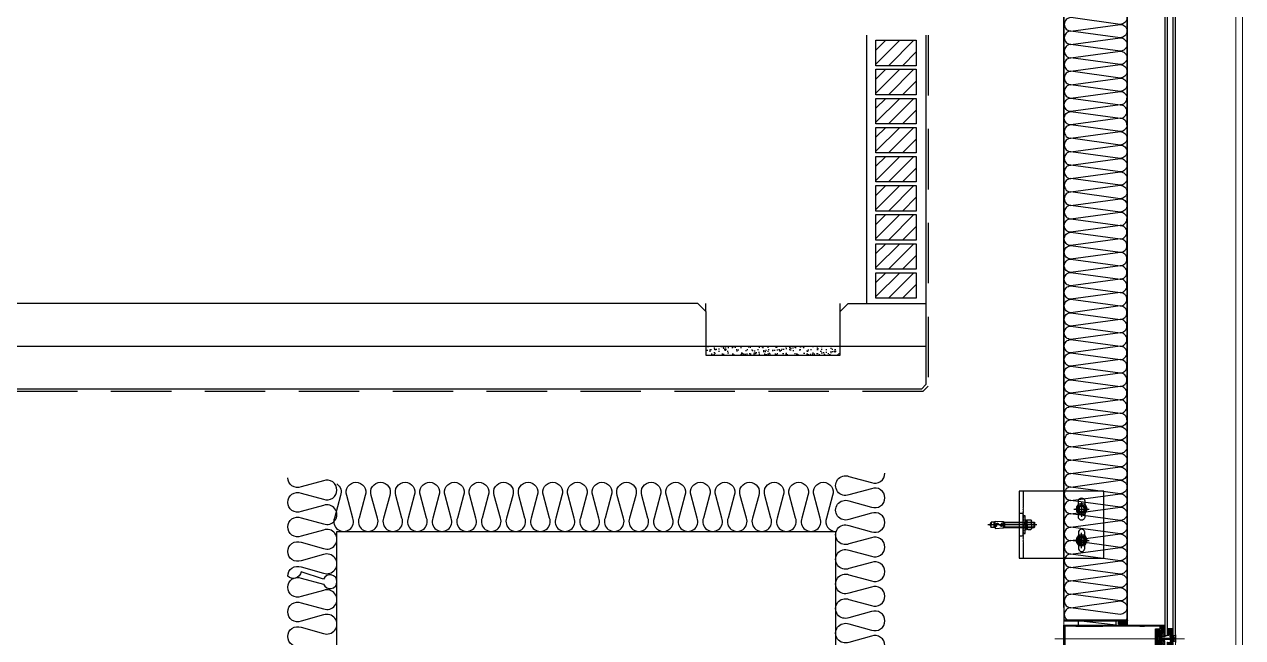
# Model space of a CAD drawing. Header units: millimetres. Extents: x 17311 to 801382, y -242618 to -104888.
# Drawn here: x 574322 to 577046, y -188777 to -187406 of the extents above; entities that cross this region are included whole.
import ezdxf

# ---------------------------------------------------------------- set-up
doc = ezdxf.new("R2010")
doc.units = ezdxf.units.MM
doc.header["$LTSCALE"] = 250
for name, pattern in [('CENTER2', [28.575, 19.05, -3.175, 3.175, -3.175]), ('HID', [2.8, 1.8, -1]), ('HIDDEN', [9.525, 6.35, -3.175])]:
    doc.linetypes.add(name, pattern=pattern)
for name, color, linetype in [('A-ETC-8', 8, 'Continuous'), ('A-FIN', 6, 'Continuous'), ('A-FIN-8', 8, 'Continuous'), ('A-HAT', 252, 'Continuous'), ('A-HAT-9', 9, 'Continuous'), ('A-HAT-WIREMESH', 9, 'g_mesh'), ('A-WALL', 3, 'Continuous'), ('A-WIN', 4, 'Continuous'), ('A-WP', 1, 'HID'), ('B-AR', 7, 'Continuous'), ('EGI', 6, 'Continuous'), ('fastener', 1, 'Continuous'), ('GLASS', 7, 'Continuous'), ('ISL', 251, 'Continuous'), ('polyamide', 6, 'Continuous'), ('S-TEEL', 4, 'Continuous'), ('SEALANT', 252, 'Continuous'), ('W250', 7, 'Continuous')]:
    doc.layers.add(name, color=color, linetype=linetype)
doc.layers.add('A-WIN-ELE', color=8, linetype='Continuous', lineweight=9)
doc.layers.add('CEN', color=1, linetype='Continuous', lineweight=9)
doc.layers.add('NOPLOT', color=191, linetype='Continuous', plot=False)
doc.styles.add('Gdim', font='')
doc.styles.get('Gdim').set_extended_font_data('Dotum')
doc.linetypes.add('g_mesh', pattern='A,10,-0.8,["X",Gdim,S=0.6,R=0,X=-0.15,Y=-0.3],-0.8', length=11.6)
pattern_1 = [(90, (81579.6663, 89232.96467), (-0.15875, 0.079375), [0, -0.15875])]
pattern_2 = [(225, (58237.0189, -22344.7967), (1.122532015, -1.122532015), []), (315, (58237.0189, -22344.7967), (1.122532015, 1.122532015), [])]
pattern_3 = [(270, (-24016.0779, 66483.7451), (1.5875, -1.5875), [1.5875, -1.5875])]
pattern_4 = [(315, (-462.3626, 2021.3178), (0.8838835, 0.8838835), []), (45, (-462.3626, 2021.3178), (-0.8838835, 0.8838835), [])]
pattern_5 = [(248.1986, (-173432.0886, -82748.5761), (0.464238432, -0.5222680618), [0, -0.625])]

# ---------------------------------------------------------------- blocks, each defined once
blk = doc.blocks.new('커튼월 히든바')
at = {"layer": 'GLASS', "transparency": 33554687}
h = blk.add_hatch(dxfattribs=at)
h.set_pattern_fill('ANSI37', color=253, scale=10, angle=90, style=0)
h.set_pattern_definition(pattern_4)
h.paths.add_polyline_path([(-182, 8.5, 0.198912), (-181.7, 7.8, 0.112366), (-194.3, 7.8, 0.198912), (-194, 8.5), (-194, 15.5), (-193, 15.5), (-193, 16.2, 0.414214), (-192.3, 15.5), (-183.8, 15.5, 0.414035), (-183.1, 16.2), (-183.1, 15.5), (-182, 15.5)])
h = blk.add_hatch(dxfattribs=at)
h.set_pattern_fill('ANSI37', color=253, scale=10, angle=270, style=0)
h.set_pattern_definition(pattern_4)
h.paths.add_polyline_path([(-182, -8.5, -0.198912), (-181.7, -7.8, -0.112366), (-194.3, -7.8, -0.198912), (-194, -8.5), (-194, -15.5), (-193, -15.5), (-193, -16.2, -0.414214), (-192.3, -15.5), (-183.8, -15.5, -0.414035), (-183.1, -16.2), (-183.1, -15.5), (-182, -15.5)])
at = {"layer": 'SEALANT', "transparency": 33554687}
h = blk.add_hatch(dxfattribs=at)
h.set_pattern_fill('ANSI37', color=253, scale=0.5)
h.set_pattern_definition(pattern_2)
h.paths.add_polyline_path([(-168, 14.5), (-176, 14.5), (-176, 31, 0.032752), (-168, 30)])
h = blk.add_hatch(dxfattribs=at)
h.set_pattern_fill('DOTS', color=253, scale=0.5)
h.set_pattern_definition([(360, (-73304.1348, 247739.18495), (0.396875, 0.79375), [0, -0.79375])])
edge = h.paths.add_edge_path()
edge.add_line((-190.8, -8.2), (-191.2, -8.2))
edge.add_arc((-186, 40.5), 49, 263.9321, 271.3061)
edge.add_line((-184.9, -8.5), (-185.3, -8.5))
edge.add_line((-185.3, -8.5), (-185.8, -8.4))
edge.add_line((-185.8, -8.4), (-186.2, -8.3))
edge.add_line((-186.2, -8.3), (-186.7, -8.2))
edge.add_line((-186.7, -8.2), (-187.1, -8.1))
edge.add_line((-187.1, -8.1), (-187.6, -8))
edge.add_line((-187.6, -8), (-188, -7.9))
edge.add_line((-188, -7.9), (-188.4, -7.7))
edge.add_line((-188.4, -7.7), (-188.8, -7.5))
edge.add_line((-188.8, -7.5), (-189.1, -7.4))
edge.add_line((-189.1, -7.4), (-189.6, -7.7))
edge.add_line((-189.6, -7.7), (-190.2, -8))
edge.add_line((-190.2, -8), (-190.8, -8.2))
edge = h.paths.add_edge_path()
edge.add_line((-191.2, 8.2), (-190.8, 8.2))
edge.add_line((-190.8, 8.2), (-190.2, 8))
edge.add_line((-190.2, 8), (-189.6, 7.7))
edge.add_line((-189.6, 7.7), (-189.1, 7.4))
edge.add_line((-189.1, 7.4), (-188.8, 7.5))
edge.add_line((-188.8, 7.5), (-188.4, 7.7))
edge.add_line((-188.4, 7.7), (-188, 7.9))
edge.add_line((-188, 7.9), (-187.6, 8))
edge.add_line((-187.6, 8), (-187.1, 8.1))
edge.add_line((-187.1, 8.1), (-186.7, 8.2))
edge.add_line((-186.7, 8.2), (-186.2, 8.3))
edge.add_line((-186.2, 8.3), (-185.8, 8.4))
edge.add_line((-185.8, 8.4), (-185.3, 8.5))
edge.add_line((-185.3, 8.5), (-184.9, 8.5))
edge.add_arc((-186, -40.5), 49, 88.6939, 96.0686)
edge = h.paths.add_edge_path()
edge.add_line((-192.6, 8), (-192.4, 8.1))
edge.add_arc((-186, -40.5), 49, 97.4949, 99.7473)
edge.add_line((-194.3, 7.8), (-195, 7.5))
edge.add_line((-195, 7.5), (-199, 7.5))
edge.add_arc((-199, 8.5), 1, 190.5973, 270, ccw=False)
edge.add_arc((-290.7, 0), 91, -5.2405, 5.2405, ccw=False)
edge.add_arc((-199, -8.5), 1, 90, 169.4027, ccw=False)
edge.add_line((-199, -7.5), (-195, -7.5))
edge.add_line((-195, -7.5), (-194.3, -7.8))
edge.add_arc((-186, 40.5), 49, 260.2527, 262.5043)
edge.add_line((-192.4, -8.1), (-192.6, -8))
edge.add_line((-192.6, -8), (-193.2, -7.7))
edge.add_line((-193.2, -7.7), (-193.7, -7.4))
edge.add_line((-193.7, -7.4), (-194.1, -6.9))
edge.add_line((-194.1, -6.9), (-194.4, -6.4))
edge.add_line((-194.4, -6.4), (-194.6, -5.8))
edge.add_line((-194.6, -5.8), (-194.8, -5.2))
edge.add_line((-194.8, -5.2), (-194.8, -4.6))
edge.add_line((-194.8, -4.6), (-194.6, -3.9))
edge.add_line((-194.6, -3.9), (-194.4, -3.4))
edge.add_line((-194.4, -3.4), (-194.1, -2.8))
edge.add_line((-194.1, -2.8), (-193.7, -2.4))
edge.add_line((-193.7, -2.4), (-193.6, -2.3))
edge.add_line((-193.6, -2.3), (-193.7, -2))
edge.add_line((-193.7, -2), (-193.8, -1.6))
edge.add_line((-193.8, -1.6), (-193.9, -1.2))
edge.add_line((-193.9, -1.2), (-193.9, -0.8))
edge.add_line((-193.9, -0.8), (-194, -0.4))
edge.add_line((-194, -0.4), (-194, 0))
edge.add_line((-194, 0), (-194, 0.4))
edge.add_line((-194, 0.4), (-193.9, 0.8))
edge.add_line((-193.9, 0.8), (-193.9, 1.2))
edge.add_line((-193.9, 1.2), (-193.8, 1.6))
edge.add_line((-193.8, 1.6), (-193.7, 2))
edge.add_line((-193.7, 2), (-193.6, 2.3))
edge.add_line((-193.6, 2.3), (-193.7, 2.4))
edge.add_line((-193.7, 2.4), (-194.1, 2.8))
edge.add_line((-194.1, 2.8), (-194.4, 3.4))
edge.add_line((-194.4, 3.4), (-194.6, 3.9))
edge.add_line((-194.6, 3.9), (-194.8, 4.6))
edge.add_line((-194.8, 4.6), (-194.8, 5.2))
edge.add_line((-194.8, 5.2), (-194.6, 5.8))
edge.add_line((-194.6, 5.8), (-194.4, 6.4))
edge.add_line((-194.4, 6.4), (-194.1, 6.9))
edge.add_line((-194.1, 6.9), (-193.7, 7.4))
edge.add_line((-193.7, 7.4), (-193.2, 7.7))
edge.add_line((-193.2, 7.7), (-192.6, 8))
at = {"layer": 'SEALANT'}
h = blk.add_hatch(dxfattribs=at)
h.set_pattern_fill('DOTS', color=8, scale=10, angle=248.1986)
h.set_pattern_definition(pattern_5)
edge = h.paths.add_edge_path()
edge.add_ellipse((-191.4, 4.9), major_axis=(0, 3.37), ratio=1, start_angle=0, end_angle=360, ccw=False)
h = blk.add_hatch(dxfattribs=at)
h.set_pattern_fill('DASH', color=253, scale=0.5, angle=90, style=0)
h.set_pattern_definition(pattern_3)
h.paths.add_polyline_path([(-168, 14.5), (-176, 14.5), (-176, 4.5), (-168, 4.5)])
at = {"layer": 'SEALANT', "transparency": 33554687}
h = blk.add_hatch(dxfattribs=at)
h.set_pattern_fill('DOTS', color=253, scale=0.1, angle=90)
h.set_pattern_definition(pattern_1)
h.paths.add_polyline_path([(-167.9, 2.7), (-166.1, 2.7), (-166.1, 2.9), (-166.1, 3.8), (-166.1, 4.5), (-167.5, 4.5, -0.362029), (-168, 4.9, -0.057613), (-168.3, 2.5), (-168.1, 2.7, -0.198912)])
at = {"layer": 'SEALANT'}
h = blk.add_hatch(dxfattribs=at)
h.set_pattern_fill('DOTS', color=8, scale=10, angle=248.1986)
h.set_pattern_definition(pattern_5)
edge = h.paths.add_edge_path()
edge.add_ellipse((-191.4, -4.9), major_axis=(0, -3.37), ratio=1, start_angle=0, end_angle=360)
h = blk.add_hatch(dxfattribs=at)
h.set_pattern_fill('DASH', color=253, scale=0.5, angle=270, style=0)
h.set_pattern_definition(pattern_3)
h.paths.add_polyline_path([(-168, -14.5), (-176, -14.5), (-176, -4.5), (-168, -4.5)])
at = {"layer": 'SEALANT', "transparency": 33554687}
h = blk.add_hatch(dxfattribs=at)
h.set_pattern_fill('ANSI37', color=253, scale=0.5)
h.set_pattern_definition(pattern_2)
h.paths.add_polyline_path([(-168, -14.5), (-176, -14.5), (-176, -31, -0.032752), (-168, -30)])
h = blk.add_hatch(dxfattribs=at)
h.set_pattern_fill('DOTS', color=253, scale=0.1, angle=270)
h.set_pattern_definition(pattern_1)
h.paths.add_polyline_path([(-167.9, -2.7), (-166.1, -2.7), (-166.1, -3), (-166.1, -3.8), (-166.1, -4.5), (-167.5, -4.5, 0.362029), (-168, -4.9, 0.057613), (-168.3, -2.5), (-168.1, -2.7, 0.198912)])
at = {"layer": 'B-AR'}
for points in [[(-165.3, 19, -0.414214), (-164.3, 20), (-158, 20, -0.414214), (-157.5, 19.5), (-157.5, -19.5, -0.414214), (-158, -20), (-164.3, -20, -0.414214), (-165.3, -19), (-165.3, -4.7, 0.414214), (-165.5, -4.5), (-167.5, -4.5, 0.414214), (-168, -5), (-168, -30), (50, -30), (50, 30), (-168, 30), (-168, 5, 0.414214), (-167.5, 4.5), (-165.5, 4.5, 0.414214), (-165.3, 4.7)], [(-130.6, -28), (-165.2, -28, -0.414214), (-165.7, -27.5), (-165.7, -22.7, -0.414214), (-165.2, -22.2), (-155.8, -22.2, 0.414214), (-155.3, -21.7), (-155.3, 21.7, 0.414214), (-155.8, 22.2), (-165.2, 22.2, -0.414214), (-165.7, 22.7), (-165.7, 27.5, -0.414214), (-165.2, 28), (-130.6, 28), (-130.1, 27.5), (-120.9, 27.5), (-120.4, 28), (-37.6, 28), (-37.1, 27.5), (22.1, 27.5), (22.6, 28), (47, 28, -0.414214), (47.5, 27.5), (47.5, -27.5, -0.414214), (47, -28), (22.6, -28), (22.1, -27.5), (-37.1, -27.5), (-37.6, -28), (-120.4, -28), (-120.9, -27.5), (-130.1, -27.5)], [(-163.6, -2.7, -0.414214), (-162.6, -3.7), (-162.6, -4.6, 0.298217), (-162.9, -5.1, 0.298217), (-162.6, -5.5), (-162.6, -16.3, 0.298217), (-162.9, -16.8, 0.414214), (-162.4, -17.3), (-160.4, -17.3, 0.414214), (-159.9, -16.8, 0.236068), (-160.1, -16.4), (-160.1, -0.4, 0.236068), (-159.9, 0, 0.236068), (-160.1, 0.4), (-160.1, 16.4, 0.236068), (-159.9, 16.8, 0.414214), (-160.4, 17.3), (-162.4, 17.3, 0.414214), (-162.9, 16.8, 0.298217), (-162.6, 16.3), (-162.6, 5.5, 0.298217), (-162.9, 5.1, 0.298217), (-162.6, 4.6), (-162.6, 3.7, -0.414214), (-163.6, 2.7), (-167.9, 2.7, 0.198912), (-168.1, 2.7), (-169, 1.8, -0.198911), (-169.7, 1.5), (-195.8, 1.5, 0.414214), (-197.3, 0, 0.414214), (-195.8, -1.5), (-169.7, -1.5, -0.198912), (-169, -1.8), (-168.3, -2.5, 0.198912), (-167.6, -2.7)]]:
    blk.add_lwpolyline(points, format="xyb", close=True, dxfattribs=at)
at = {"layer": 'CEN', "ltscale": 0.005}
blk.add_line((70, 0, 0), (-220, 0), dxfattribs=at)
at = {"layer": 'GLASS', "color": 1, "linetype": 'Continuous'}
for p, q in [((-193.3, 15.5, 0), (-193.3, 22.5, 0)), ((-182.8, 15.5, 0), (-182.8, 22.5, 0)), ((-193.3, -15.5, 0), (-193.3, -22.5, 0)), ((-182.8, -15.5, 0), (-182.8, -22.5, 0))]:
    blk.add_line(p, q, dxfattribs=at)
at = {"layer": 'GLASS', "color": 1, "linetype": 'Continuous', "elevation": 0}
for points in [[(-182, 8.5, 0.198912), (-181.7, 7.8, 0.112366), (-194.3, 7.8, 0.198912), (-194, 8.5), (-194, 15.5), (-193, 15.5), (-193, 16.2, 0.414214), (-192.3, 15.5), (-183.8, 15.5, 0.414035), (-183.1, 16.2), (-183.1, 15.5), (-182, 15.5)], [(-182, -8.5, -0.198912), (-181.7, -7.8, -0.112366), (-194.3, -7.8, -0.198912), (-194, -8.5), (-194, -15.5), (-193, -15.5), (-193, -16.2, -0.414214), (-192.3, -15.5), (-183.8, -15.5, -0.414035), (-183.1, -16.2), (-183.1, -15.5), (-182, -15.5)]]:
    blk.add_lwpolyline(points, format="xyb", close=True, dxfattribs=at)
for points in [[(-193, 15.5), (-193, 22.5), (-194, 22.5), (-194, 15.5)], [(-183.1, 15.5), (-183.1, 22.5), (-182, 22.5), (-182, 15.5)], [(-193, -15.5), (-193, -22.5), (-194, -22.5), (-194, -15.5)], [(-183.1, -15.5), (-183.1, -22.5), (-182, -22.5), (-182, -15.5)]]:
    blk.add_lwpolyline(points, close=True, dxfattribs=at)
for points in [[(-183.1, 16.2, -0.414214), (-183.8, 15.5), (-192.3, 15.5, -0.414214), (-193, 16.2), (-193, 22, -0.414214), (-192.5, 22.5), (-188.5, 22.5), (-188, 22), (-187.5, 22.5), (-183.6, 22.5, -0.414214), (-183.1, 22), (-183.1, 16.2)], [(-183.6, 16.2), (-183.6, 21.8, 0.414214), (-183.8, 22), (-192.3, 22, 0.414214), (-192.5, 21.8), (-192.5, 16.2, 0.414214), (-192.3, 16), (-183.8, 16, 0.414214), (-183.6, 16.2)], [(-183.1, -16.2, 0.414214), (-183.8, -15.5), (-192.3, -15.5, 0.414214), (-193, -16.2), (-193, -22, 0.414214), (-192.5, -22.5), (-188.5, -22.5), (-188, -22), (-187.5, -22.5), (-183.6, -22.5, 0.414214), (-183.1, -22), (-183.1, -16.2)], [(-183.6, -16.2), (-183.6, -21.8, -0.414214), (-183.8, -22), (-192.3, -22, -0.414214), (-192.5, -21.8), (-192.5, -16.2, -0.414214), (-192.3, -16), (-183.8, -16, -0.414214), (-183.6, -16.2)]]:
    blk.add_lwpolyline(points, format="xyb", dxfattribs=at)
at = {"layer": 'GLASS', "color": 8, "linetype": 'Continuous'}
for centre in [(-191.6, 21.2, 0), (-191.6, 19.7, 0), (-191.6, 18.2, 0), (-191.6, 16.7, 0), (-190.3, 21.2, 0), (-190.3, 19.7, 0), (-190.3, 18.2, 0), (-190.3, 16.7, 0), (-188.8, 21.2, 0), (-188.8, 19.7, 0), (-188.8, 18.2, 0), (-188.8, 16.7, 0), (-187.3, 21.2, 0), (-187.3, 19.7, 0), (-187.3, 18.2, 0), (-187.3, 16.7, 0), (-185.8, 21.2, 0), (-185.8, 19.7, 0), (-185.8, 18.2, 0), (-185.8, 16.7, 0), (-184.3, 21.2, 0), (-184.3, 19.7, 0), (-184.3, 18.2, 0), (-184.3, 16.7, 0)]:
    blk.add_circle(centre, 0.65, dxfattribs=at)
at = {"layer": 'polyamide', "color": 5}
blk.add_lwpolyline([(-159.7, -17.9), (-159.7, 0), (-159.7, -17.9), (-163.1, -17.9), (-163.1, -3.5), (-163.6, -3), (-166.1, -3), (-166.1, -3.8), (-165.6, -4.3), (-165.1, -4.3), (-165.1, -6.4), (-164.8, -6.7), (-164.8, -17), (-165.1, -17), (-165.1, -19), (-164.6, -19.5), (-158.2, -19.5), (-157.7, -19), (-157.7, -17), (-158, -17), (-158, -6.5), (-157.7, -6.5), (-157.7, -2), (-158, -2), (-158, 2), (-157.7, 2), (-157.7, 6.5), (-158, 6.5), (-158, 17), (-157.7, 17), (-157.7, 19), (-158.2, 19.5), (-164.6, 19.5), (-165.1, 19), (-165.1, 17), (-164.8, 17), (-164.8, 6.7), (-165.1, 6.4), (-165.1, 4.3), (-165.6, 4.3), (-166.1, 3.8), (-166.1, 2.9), (-163.6, 2.9), (-163.1, 3.4), (-163.1, 17.8), (-159.7, 17.8), (-159.7, 0)], dxfattribs=at)
at = {"layer": 'SEALANT', "color": 4}
for points in [[(-168, 30, -0.032752), (-176, 31)], [(-168, -30, 0.032752), (-176, -31)]]:
    blk.add_lwpolyline(points, format="xyb", dxfattribs=at)
at = {"layer": 'SEALANT', "color": 4, "elevation": 0}
blk.add_lwpolyline([(-200, 8.5, -0.046781), (-200, -8.5)], format="xyb", dxfattribs=at)
at = {"layer": 'SEALANT', "color": 4}
for points in [[(-168, 14.5), (-176, 14.5), (-176, 4.5), (-168, 4.5)], [(-168, -14.5), (-176, -14.5), (-176, -4.5), (-168, -4.5)]]:
    blk.add_lwpolyline(points, close=True, dxfattribs=at)
at = {"layer": 'SEALANT', "color": 8}
for centre, start, end in [((-179.4, 5.1), 346.7784, 359.2245), ((-179.4, -5.1), 0.7755, 13.2216)]:
    blk.add_arc(centre, 11.4, start, end, dxfattribs=at)
at = {"layer": 'SEALANT', "color": 4, "extrusion": (0, 0, -1)}
blk.add_ellipse((-191.4, 4.9, 0), major_axis=(0, 3.37), ratio=1, dxfattribs=at)
at = {"layer": 'SEALANT', "color": 4}
blk.add_ellipse((-191.4, -4.9, 0), major_axis=(0, -3.37), ratio=1, dxfattribs=at)
blk = doc.blocks.new('A$C17189e19')
at = {"layer": 'A-HAT-9'}
h = blk.add_hatch(dxfattribs=at)
h.set_pattern_fill('AR-SAND', color=256, scale=0.3)
h.set_pattern_definition([(37.5, (-113396.389, 321843.363), (-0.4800094, 14.6823971), [0, -11.5824, 0, -12.954, 0, -12.3825]), (7.5, (-113396.389, 321843.363), (13.4856985, 21.504753), [0, -6.2484, 0, -10.4394, 0, -4.0005]), (327.5, (-113405.761, 321843.363), (23.7297711, 0.04311554), [0, -3.81, 0, -13.716, 0, -17.907]), (317.5, (-113405.761, 321843.363), (22.9066936, 6.6878797), [0, -1.905, 0, -8.9916, 0, -10.287])])
h.paths.add_polyline_path([(0, -96), (300, -96), (300, -116), (0, -116)])
at = {"layer": 'A-FIN'}
for points in [[(-18, 0), (0, -18), (0, -116), (300, -116), (300, -18), (318, 0)], [(0, -96), (300, -96)]]:
    blk.add_lwpolyline(points, dxfattribs=at)
at = {"layer": 'NOPLOT'}
for p, q in [((0, -18), (0, 0)), ((300, -18), (300, 0))]:
    blk.add_line(p, q, dxfattribs=at)
blk = doc.blocks.new('m12 set anchor')
at = {"layer": 'A-ETC-8'}
for p, q in [((-11, 5.5), (-11, 12.5)), ((-10.8, 3), (-0.5, 4)), ((-10.8, 0), (-10.8, 3)), ((-10.8, 0), (-0.5, 1)), ((-10.8, 0), (0.5, 0)), ((0, 14), (-9.5, 14)), ((0, 4), (-9.5, 4)), ((-4.8, 21), (-6, 19.8)), ((-6, 19.8), (6, 19.8)), ((-6, -49), (-6, 19.8)), ((-5.5, 5.5), (-5.5, 12.5)), ((-4.8, 21), (4.8, 21)), ((-4.8, -49), (-4.8, 21)), ((-0.5, 1), (-0.5, 4)), ((10.7, 3), (-0.5, 3)), ((0, 26), (0, -84)), ((0, 14), (9.5, 14)), ((0, 4), (9.5, 4)), ((0.5, 2), (10.7, 3)), ((0.5, -1), (0.5, 2)), ((0.5, -1), (10.7, 0)), ((6, 19.8), (4.8, 21)), ((4.8, -49), (4.8, 21)), ((5.5, 5.5), (5.5, 12.5)), ((6, -49), (6, 19.8)), ((10.7, 0), (10.7, 3)), ((11, 5.5), (11, 12.5)), ((-8.2, -67), (-7, -49)), ((-7, -49), (0, -49)), ((6, -46.6), (-6, -46.6)), ((2.9, -60.5), (-3.2, -54.4)), ((0, -49), (3.9, -49)), ((7, -49), (4.4, -49)), ((8.2, -67), (7, -49)), ((-3.6, -67), (-8.2, -67)), ((-6, -67), (-6, -76.6)), ((6, -69.4), (-6, -69.4)), ((6, -70.6), (-6, -70.6)), ((0, -79), (-6, -76.6)), ((-6, -76.6), (0, -76.6)), ((2.6, -60.8), (-3.6, -54.7)), ((-2.4, -64.1), (1.2, -64.1)), ((-2.4, -64.6), (1.2, -64.6)), ((-2.4, -67), (0, -67)), ((0, -67), (8.2, -67)), ((6, -76.6), (0, -76.6)), ((0, -79), (6, -76.6)), ((6, -67), (6, -76.6))]:
    blk.add_line(p, q, dxfattribs=at)
for centre, radius, start, end in [((-9.5, 12.5), 1.47, 90, 180), ((-9.5, 5.5), 1.47, 180, 270), ((-7, 12.5), 1.47, 0, 90), ((-7, 5.5), 1.47, 270, 0), ((-4, 12.5), 1.47, 90, 180), ((-4, 5.5), 1.47, 180, 270), ((4, 12.5), 1.47, 0, 90), ((4, 5.5), 1.47, 270, 0), ((7, 12.5), 1.47, 90, 180), ((7, 5.5), 1.47, 180, 270), ((9.5, 12.5), 1.47, 0, 90), ((9.5, 5.5), 1.47, 270, 0), ((-2.4, -53.5), 1.68, 45, 225), ((-2.4, -53.5), 1.2, 45, 225), ((1, -50.1), 3.6, 225, 18.0378), ((1, -50.1), 3.12, 225, 20.9333), ((-2.4, -65.8), 1.68, 90, 225.5847), ((-2.4, -65.8), 1.2, 90, 270), ((1.2, -62.2), 2.4, 270, 45), ((1.2, -62.2), 1.92, 270, 45)]:
    blk.add_arc(centre, radius, start, end, dxfattribs=at)
blk = doc.blocks.new('A$C34c8856c')
at = {"layer": 'fastener', "linetype": 'CENTER2'}
for p, q in [((-122.8, 35, 0), (-157.2, 35, 0)), ((-140, 52.2, 0), (-140, 17.8, 0)), ((-140, -52.2, 0), (-140, -17.8, 0)), ((-122.8, -35, 0), (-157.2, -35, 0))]:
    blk.add_line(p, q, dxfattribs=at)
at = {"layer": 'fastener'}
for points in [[(-140, 45.4), (-149, 40.2), (-149, 29.8), (-140, 24.6), (-131, 29.8), (-131, 40.2)], [(-140, -45.4), (-149, -40.2), (-149, -29.8), (-140, -24.6), (-131, -29.8), (-131, -40.2)]]:
    blk.add_lwpolyline(points, close=True, dxfattribs=at)
for centre, radius in [((-140, 35, 0), 12.2), ((-140, 35, 0), 9), ((-140, -35, 0), 12.2), ((-140, -35, 0), 9)]:
    blk.add_circle(centre, radius, dxfattribs=at)
at = {"layer": 'fastener', "linetype": 'HIDDEN'}
for centre in [(-140, 35, 0), (-140, -35, 0)]:
    blk.add_circle(centre, 6, dxfattribs=at)
at = {"layer": 'S-TEEL'}
for points in [[(-190, 75), (0, 75), (0, -75), (-190, -75)], [(-14, -20), (-14, 20), (-10, 20), (-9, 19), (-10, 18), (-9, 17), (-10, 16), (-9, 15), (-10, 14), (-9, 13), (-10, 12), (-9, 11), (-10, 10), (-9, 9), (-10, 8), (-9, 7), (-10, 6), (-9, 5), (-10, 4), (-9, 3), (-10, 2), (-9, 1), (-10, 0), (-9, -1), (-10, -2), (-9, -3), (-10, -4), (-9, -5), (-10, -6), (-9, -7), (-10, -8), (-9, -9), (-10, -10), (-9, -11), (-10, -12), (-9, -13), (-10, -14), (-9, -15), (-10, -16), (-9, -17), (-10, -18), (-9, -19), (-10, -20)]]:
    blk.add_lwpolyline(points, close=True, dxfattribs=at)
for points in [[(-146.7, 15, 0.745357), (-133.3, 15, 0.072565), (-133, 17), (-133, 53, 0.072565), (-133.3, 55, 0.745355), (-146.7, 55, 0.072565), (-147, 53), (-147, 17, 0.072565)], [(-146.7, -15, -0.745357), (-133.3, -15, -0.072565), (-133, -17), (-133, -53, -0.072565), (-133.3, -55, -0.745355), (-146.7, -55, -0.072565), (-147, -53), (-147, -17, -0.072565)]]:
    blk.add_lwpolyline(points, format="xyb", close=True, dxfattribs=at)
blk.add_lwpolyline([(-10, 40), (-10, 75), (0, 75), (0, -75), (-10, -75), (-10, -40), (-9, -39), (-10, -38), (-9, -37), (-10, -36), (-9, -35), (-10, -34), (-9, -33), (-10, -32), (-9, -31), (-10, -30), (-9, -29), (-10, -28), (-9, -27), (-10, -26), (-9, -25), (-10, -24), (-9, -23), (-10, -22), (-9, -21), (-10, -20), (-9, -19), (-10, -18), (-9, -17), (-10, -16), (-9, -15), (-10, -14), (-9, -13), (-10, -12), (-9, -11), (-10, -10), (-9, -9), (-10, -8), (-9, -7), (-10, -6), (-9, -5), (-10, -4), (-9, -3), (-10, -2), (-9, -1), (-10, 0), (-9, 1), (-10, 2), (-9, 3), (-10, 4), (-9, 5), (-10, 6), (-9, 7), (-10, 8), (-9, 9), (-10, 10), (-9, 11), (-10, 12), (-9, 13), (-10, 14), (-9, 15), (-10, 16), (-9, 17), (-10, 18), (-9, 19), (-10, 20), (-9, 21), (-10, 22), (-9, 23), (-10, 24), (-9, 25), (-10, 26), (-9, 27), (-10, 28), (-9, 29), (-10, 30), (-9, 31), (-10, 32), (-9, 33), (-10, 34), (-9, 35), (-10, 36), (-9, 37), (-10, 38), (-9, 39), (-10, 40)], dxfattribs=at)
at = {"layer": 'S-TEEL', "color": 1}
blk.add_lwpolyline([(0, -25), (-9, -25), (-9, 25), (0, 25)], close=True, dxfattribs=at)
at = {"layer": 'fastener', "rotation": 90}
blk.add_blockref('m12 set anchor', (-14, 0), dxfattribs=at)

msp = doc.modelspace()

# ---------------------------------------------------------------- hatches: boundary and pattern name
at = {"layer": 'A-HAT', "lineweight": -3}
h = msp.add_hatch(dxfattribs=at)
h.set_pattern_fill('ANSI31', color=256, scale=7, style=0)
h.set_pattern_definition([(45, (493768.797, -185119.358), (-15.715448, 15.715448), [])])
h.paths.add_polyline_path([(576225.7, -187441), (576315.7, -187441), (576315.7, -187498), (576225.7, -187498)])
h = msp.add_hatch(dxfattribs=at)
h.set_pattern_fill('ANSI31', color=256, scale=7, style=0)
h.set_pattern_definition([(45, (493768.797, -185184.358), (-15.715448, 15.715448), [])])
h.paths.add_polyline_path([(576225.7, -187506), (576315.7, -187506), (576315.7, -187563), (576225.7, -187563)])
h = msp.add_hatch(dxfattribs=at)
h.set_pattern_fill('ANSI31', color=256, scale=7, style=0)
h.set_pattern_definition([(45, (493768.797, -185249.358), (-15.715448, 15.715448), [])])
h.paths.add_polyline_path([(576225.7, -187571), (576315.7, -187571), (576315.7, -187628), (576225.7, -187628)])
h = msp.add_hatch(dxfattribs=at)
h.set_pattern_fill('ANSI31', color=256, scale=7, style=0)
h.set_pattern_definition([(45, (493768.797, -185314.358), (-15.715448, 15.715448), [])])
h.paths.add_polyline_path([(576225.7, -187636), (576315.7, -187636), (576315.7, -187693), (576225.7, -187693)])
h = msp.add_hatch(dxfattribs=at)
h.set_pattern_fill('ANSI31', color=256, scale=7, style=0)
h.set_pattern_definition([(45, (493768.797, -185379.358), (-15.715448, 15.715448), [])])
h.paths.add_polyline_path([(576225.7, -187701), (576315.7, -187701), (576315.7, -187758), (576225.7, -187758)])
h = msp.add_hatch(dxfattribs=at)
h.set_pattern_fill('ANSI31', color=256, scale=7, style=0)
h.set_pattern_definition([(45, (493768.797, -185444.358), (-15.715448, 15.715448), [])])
h.paths.add_polyline_path([(576225.7, -187766), (576315.7, -187766), (576315.7, -187823), (576225.7, -187823)])
h = msp.add_hatch(dxfattribs=at)
h.set_pattern_fill('ANSI31', color=256, scale=7, style=0)
h.set_pattern_definition([(45, (493768.797, -185509.358), (-15.715448, 15.715448), [])])
h.paths.add_polyline_path([(576225.7, -187831), (576315.7, -187831), (576315.7, -187888), (576225.7, -187888)])
h = msp.add_hatch(dxfattribs=at)
h.set_pattern_fill('ANSI31', color=256, scale=7, style=0)
h.set_pattern_definition([(45, (493768.797, -185574.358), (-15.715448, 15.715448), [])])
h.paths.add_polyline_path([(576225.7, -187896), (576315.7, -187896), (576315.7, -187953), (576225.7, -187953)])
h = msp.add_hatch(dxfattribs=at)
h.set_pattern_fill('ANSI31', color=256, scale=7, style=0)
h.set_pattern_definition([(45, (493768.797, -185639.358), (-15.715448, 15.715448), [])])
h.paths.add_polyline_path([(576225.7, -187961), (576315.7, -187961), (576315.7, -188018), (576225.7, -188018)])
at = {"layer": 'SEALANT', "transparency": 33554687}
h = msp.add_hatch(dxfattribs=at)
h.set_pattern_fill('DOTS', color=8, scale=0.5, angle=270, style=0)
h.set_pattern_definition([(270, (-12545222.6625, -345605.0967), (0.79375, -0.396875), [0, -0.79375])])
edge = h.paths.add_edge_path()
edge.add_ellipse((576774.4, -188744.5), major_axis=(-6.47, 0), ratio=0.77258, start_angle=0, end_angle=360)

# ---------------------------------------------------------------- linework, layer by layer
at = {"layer": 'A-FIN'}
for p, q in [((576205.7, -188029.5), (576205.7, -187429.5)), ((575827.7, -188029.5), (566060.7, -188029.5)), ((576163.7, -188029.5), (576337.7, -188029.5))]:
    msp.add_line(p, q, dxfattribs=at)
at = {"layer": 'A-FIN-8'}
for p, q in [((576337.7, -187429.5), (576337.7, -188211.3)), ((576327.4, -188221.5), (566060.7, -188221.5)), ((576327.4, -188221.5), (576337.7, -188211.3))]:
    msp.add_line(p, q, dxfattribs=at)
at = {"layer": 'A-HAT-WIREMESH', "ltscale": 0.6}
msp.add_line((566060.7, -188125.5), (576337.7, -188125.5), dxfattribs=at)
at = {"layer": 'A-WALL'}
for points in [[(576315.7, -187441), (576315.7, -187498), (576225.7, -187498), (576225.7, -187441)], [(576315.7, -187506), (576315.7, -187563), (576225.7, -187563), (576225.7, -187506)], [(576315.7, -187571), (576315.7, -187628), (576225.7, -187628), (576225.7, -187571)], [(576315.7, -187636), (576315.7, -187693), (576225.7, -187693), (576225.7, -187636)], [(576315.7, -187701), (576315.7, -187758), (576225.7, -187758), (576225.7, -187701)], [(576315.7, -187766), (576315.7, -187823), (576225.7, -187823), (576225.7, -187766)], [(576315.7, -187831), (576315.7, -187888), (576225.7, -187888), (576225.7, -187831)], [(576315.7, -187896), (576315.7, -187953), (576225.7, -187953), (576225.7, -187896)], [(576315.7, -187961), (576315.7, -188018), (576225.7, -188018), (576225.7, -187961)]]:
    msp.add_lwpolyline(points, close=True, dxfattribs=at)
at = {"layer": 'A-WIN'}
for points in [[(576871.7, -188771, 0.414214), (576872.7, -188772), (576876.7, -188772, 0.414214), (576877.7, -188771), (576877.7, -186150.4, 0.414214), (576876.7, -186149.4), (576872.7, -186149.4, 0.414214), (576871.7, -186150.4)], [(576889.7, -188771, 0.414214), (576890.7, -188772), (576894.7, -188772, 0.414214), (576895.7, -188771), (576895.7, -186150.4, 0.414214), (576894.7, -186149.4), (576890.7, -186149.4, 0.414214), (576889.7, -186150.4)]]:
    msp.add_lwpolyline(points, format="xyb", close=True, dxfattribs=at)
at = {"layer": 'A-WIN-ELE'}
msp.add_line((577030.7, -186149.4), (577030.7, -197842), dxfattribs=at)
msp.add_lwpolyline([(576895.7, -197842), (577045.7, -197842), (577045.7, -186149.4), (576895.7, -186149.4)], close=True, dxfattribs=at)
at = {"layer": 'A-WIN-ELE', "elevation": 0}
msp.add_lwpolyline([(576645.7, -197819.5), (576645.7, -186171.9)], dxfattribs=at)
at = {"layer": 'A-WP', "ltscale": 0.3}
for p, q in [((576342.7, -187429.5), (576342.7, -188214.3)), ((576330.5, -188226.5), (566060.7, -188226.5)), ((576330.5, -188226.5), (576342.7, -188214.3))]:
    msp.add_line(p, q, dxfattribs=at)
at = {"layer": 'EGI', "color": 8}
for p, q in [((576645.7, -188709.5, 0), (576645.7, -186211.9, 0)), ((576646.9, -188709.5, 0), (576646.9, -186211.9, 0)), ((576763.1, -188749.5, 0), (576678.1, -188739.5, 0))]:
    msp.add_line(p, q, dxfattribs=at)
at = {"layer": 'ISL', "elevation": 0}
for points in [[(576788.1, -186183.1, 0.414214), (576786.9, -186181.9), (576646.9, -186181.9, 0.414214), (576645.7, -186183.1), (576645.7, -186211.9), (576646.9, -186211.9), (576646.9, -186183.1), (576786.9, -186183.1), (576786.9, -188738.3), (576646.9, -188738.3), (576646.9, -188709.5), (576645.7, -188709.5), (576645.7, -188738.3, 0.414214), (576646.9, -188739.5), (576786.9, -188739.5, 0.414214), (576788.1, -188738.3), (576788.1, -186183.1)], [(576786.9, -187390.5, -0.414316), (576771.9, -187405.5), (576661.8, -187390.5, 0.414316), (576646.9, -187405.5, 0.414316), (576661.8, -187420.5), (576771.9, -187405.5, -0.414316), (576786.9, -187420.5)], [(576786.9, -187420.5, -0.414316), (576771.9, -187435.5), (576661.8, -187420.5, 0.414316), (576646.9, -187435.5, 0.414316), (576661.8, -187450.5), (576771.9, -187435.5, -0.414316), (576786.9, -187450.5)], [(576786.9, -187450.5, -0.414316), (576771.9, -187465.5), (576661.8, -187450.5, 0.414316), (576646.9, -187465.5, 0.414316), (576661.8, -187480.5), (576771.9, -187465.5, -0.414316), (576786.9, -187480.5)], [(576786.9, -187480.5, -0.414316), (576771.9, -187495.5), (576661.8, -187480.5, 0.414316), (576646.9, -187495.5, 0.414316), (576661.8, -187510.5), (576771.9, -187495.5, -0.414316), (576786.9, -187510.5)], [(576786.9, -187510.5, -0.414316), (576771.9, -187525.5), (576661.8, -187510.5, 0.414316), (576646.9, -187525.5, 0.414316), (576661.8, -187540.5), (576771.9, -187525.5, -0.414316), (576786.9, -187540.5)], [(576786.9, -187540.5, -0.414316), (576771.9, -187555.5), (576661.8, -187540.5, 0.414316), (576646.9, -187555.5, 0.414316), (576661.8, -187570.5), (576771.9, -187555.5, -0.414316), (576786.9, -187570.5)], [(576786.9, -187600.5, 0.414316), (576771.9, -187585.5), (576661.8, -187600.5, -0.414316), (576646.9, -187585.5, -0.414316), (576661.8, -187570.5), (576771.9, -187585.5, 0.414316), (576786.9, -187570.5)], [(576786.9, -187630.5, 0.414316), (576771.9, -187615.5), (576661.8, -187630.4, -0.414316), (576646.9, -187615.5, -0.414316), (576661.8, -187600.5), (576771.9, -187615.4, 0.414316), (576786.9, -187600.5)], [(576786.9, -187630.4, -0.414316), (576771.9, -187645.4), (576661.8, -187630.5, 0.414316), (576646.9, -187645.4, 0.414316), (576661.8, -187660.4), (576771.9, -187645.5, -0.414316), (576786.9, -187660.4)], [(576786.9, -187660.4, -0.414316), (576771.9, -187675.4), (576661.8, -187660.4, 0.414316), (576646.9, -187675.4, 0.414316), (576661.8, -187690.4), (576771.9, -187675.4, -0.414316), (576786.9, -187690.4)], [(576786.9, -187690.4, -0.414316), (576771.9, -187705.4), (576661.8, -187690.4, 0.414316), (576646.9, -187705.4, 0.414316), (576661.8, -187720.4), (576771.9, -187705.4, -0.414316), (576786.9, -187720.4)], [(576786.9, -187720.4, -0.414316), (576771.9, -187735.4), (576661.8, -187720.4, 0.414316), (576646.9, -187735.4, 0.414316), (576661.8, -187750.4), (576771.9, -187735.4, -0.414316), (576786.9, -187750.4)], [(576786.9, -187750.4, -0.414316), (576771.9, -187765.4), (576661.8, -187750.4, 0.414316), (576646.9, -187765.4, 0.414316), (576661.8, -187780.4), (576771.9, -187765.4, -0.414316), (576786.9, -187780.4)], [(576786.9, -187780.4, -0.414316), (576771.9, -187795.4), (576661.8, -187780.4, 0.414316), (576646.9, -187795.4, 0.414316), (576661.8, -187810.4), (576771.9, -187795.4, -0.414316), (576786.9, -187810.4)], [(576786.9, -187810.4, -0.414316), (576771.9, -187825.4), (576661.8, -187810.4, 0.414316), (576646.9, -187825.4, 0.414316), (576661.8, -187840.4), (576771.9, -187825.4, -0.414316), (576786.9, -187840.4)], [(576786.9, -187870.4, 0.414316), (576771.9, -187855.4), (576661.8, -187870.4, -0.414316), (576646.9, -187855.4, -0.414316), (576661.8, -187840.4), (576771.9, -187855.4, 0.414316), (576786.9, -187840.4)], [(576786.9, -187900.4, 0.414316), (576771.9, -187885.4), (576661.8, -187900.4, -0.414316), (576646.9, -187885.4, -0.414316), (576661.8, -187870.4), (576771.9, -187885.4, 0.414316), (576786.9, -187870.4)], [(576786.9, -187930.4, 0.414316), (576771.9, -187915.4), (576661.8, -187930.3, -0.414316), (576646.9, -187915.4, -0.414316), (576661.8, -187900.4), (576771.9, -187915.3, 0.414316), (576786.9, -187900.4)], [(576786.9, -187960.3, 0.414316), (576771.9, -187945.4), (576661.8, -187960.3, -0.414316), (576646.9, -187945.3, -0.414316), (576661.8, -187930.4), (576771.9, -187945.3, 0.414316), (576786.9, -187930.3)], [(576786.9, -187990.3, 0.414316), (576771.9, -187975.3), (576661.8, -187990.3, -0.414316), (576646.9, -187975.3, -0.414316), (576661.8, -187960.3), (576771.9, -187975.3, 0.414316), (576786.9, -187960.3)], [(576786.9, -188020.3, 0.414316), (576771.9, -188005.3), (576661.8, -188020.3, -0.414316), (576646.9, -188005.3, -0.414316), (576661.8, -187990.3), (576771.9, -188005.3, 0.414316), (576786.9, -187990.3)], [(576786.9, -188050.3, 0.414316), (576771.9, -188035.3), (576661.8, -188050.3, -0.414316), (576646.9, -188035.3, -0.414316), (576661.8, -188020.3), (576771.9, -188035.3, 0.414316), (576786.9, -188020.3)], [(576786.9, -188080.3, 0.414316), (576771.9, -188065.3), (576661.8, -188080.3, -0.414316), (576646.9, -188065.3, -0.414316), (576661.8, -188050.3), (576771.9, -188065.3, 0.414316), (576786.9, -188050.3)], [(576786.9, -188110.3, 0.414316), (576771.9, -188095.3), (576661.8, -188110.3, -0.414316), (576646.9, -188095.3, -0.414316), (576661.8, -188080.3), (576771.9, -188095.3, 0.414316), (576786.9, -188080.3)], [(576786.9, -188140.3, 0.414316), (576771.9, -188125.3), (576661.8, -188140.3, -0.414316), (576646.9, -188125.3, -0.414316), (576661.8, -188110.3), (576771.9, -188125.3, 0.414316), (576786.9, -188110.3)], [(576786.9, -188170.3, 0.414316), (576771.9, -188155.3), (576661.8, -188170.3, -0.414316), (576646.9, -188155.3, -0.414316), (576661.8, -188140.3), (576771.9, -188155.3, 0.414316), (576786.9, -188140.3)], [(576786.9, -188200.3, 0.414316), (576771.9, -188185.3), (576661.8, -188200.2, -0.414316), (576646.9, -188185.3, -0.414316), (576661.8, -188170.3), (576771.9, -188185.2, 0.414316), (576786.9, -188170.3)], [(576786.9, -188230.2, 0.414316), (576771.9, -188215.3), (576661.8, -188230.2, -0.414316), (576646.9, -188215.2, -0.414316), (576661.8, -188200.3), (576771.9, -188215.2, 0.414316), (576786.9, -188200.2)], [(576786.9, -188260.2, 0.414316), (576771.9, -188245.2), (576661.8, -188260.2, -0.414316), (576646.9, -188245.2, -0.414316), (576661.8, -188230.2), (576771.9, -188245.2, 0.414316), (576786.9, -188230.2)], [(576786.9, -188290.2, 0.414316), (576771.9, -188275.2), (576661.8, -188290.2, -0.414316), (576646.9, -188275.2, -0.414316), (576661.8, -188260.2), (576771.9, -188275.2, 0.414316), (576786.9, -188260.2)], [(576786.9, -188290.2, -0.414316), (576771.9, -188305.2), (576661.8, -188290.2, 0.414316), (576646.9, -188305.2, 0.414316), (576661.8, -188320.2), (576771.9, -188305.2, -0.414316), (576786.9, -188320.2)], [(576786.9, -188320.2, -0.414316), (576771.9, -188335.2), (576661.8, -188320.2, 0.414316), (576646.9, -188335.2, 0.414316), (576661.8, -188350.2), (576771.9, -188335.2, -0.414316), (576786.9, -188350.2)], [(576786.9, -188350.2, -0.414316), (576771.9, -188365.2), (576661.8, -188350.2, 0.414316), (576646.9, -188365.2, 0.414316), (576661.8, -188380.2), (576771.9, -188365.2, -0.414316), (576786.9, -188380.2)], [(576786.9, -188380.2, -0.414316), (576771.9, -188395.2), (576661.8, -188380.2, 0.414316), (576646.9, -188395.2, 0.414316), (576661.8, -188410.2), (576771.9, -188395.2, -0.414316), (576786.9, -188410.2)], [(576786.9, -188410.2, -0.414316), (576771.9, -188425.2), (576661.8, -188410.2, 0.414316), (576646.9, -188425.2, 0.414316), (576661.8, -188440.2), (576771.9, -188425.2, -0.414316), (576786.9, -188440.2)], [(576786.9, -188440.2, -0.414316), (576771.9, -188455.1), (576661.8, -188440.2, 0.414316), (576646.9, -188455.2, 0.414316), (576661.8, -188470.1), (576771.9, -188455.2, -0.414316), (576786.9, -188470.2)], [(576786.9, -188470.1, -0.414316), (576771.9, -188485.1), (576661.8, -188470.2, 0.414316), (576646.9, -188485.1, 0.414316), (576661.8, -188500.1), (576771.9, -188485.2, -0.414316), (576786.9, -188500.1)], [(576786.9, -188500.1, -0.414316), (576771.9, -188515.1), (576661.8, -188500.1, 0.414316), (576646.9, -188515.1, 0.414316), (576661.8, -188530.1), (576771.9, -188515.1, -0.414316), (576786.9, -188530.1)], [(576786.9, -188530.1, -0.414316), (576771.9, -188545.1), (576661.8, -188530.1, 0.414316), (576646.9, -188545.1, 0.414316), (576661.8, -188560.1), (576771.9, -188545.1, -0.414316), (576786.9, -188560.1)], [(576786.9, -188560.1, -0.414316), (576771.9, -188575.1), (576661.8, -188560.1, 0.414316), (576646.9, -188575.1, 0.414316), (576661.8, -188590.1), (576771.9, -188575.1, -0.414316), (576786.9, -188590.1)], [(576786.9, -188590.1, -0.414316), (576771.9, -188605.1), (576661.8, -188590.1, 0.414316), (576646.9, -188605.1, 0.414316), (576661.8, -188620.1), (576771.9, -188605.1, -0.414316), (576786.9, -188620.1)], [(576786.9, -188620.1, -0.414316), (576771.9, -188635.1), (576661.8, -188620.1, 0.414316), (576646.9, -188635.1, 0.414316), (576661.8, -188650.1), (576771.9, -188635.1, -0.414316), (576786.9, -188650.1)], [(576786.9, -188650.1, -0.414316), (576771.9, -188665.1), (576661.8, -188650.1, 0.414316), (576646.9, -188665.1, 0.414316), (576661.8, -188680.1), (576771.9, -188665.1, -0.414316), (576786.9, -188680.1)], [(576786.9, -188680.1, -0.414316), (576771.9, -188695.1), (576661.8, -188680.1, 0.414316), (576646.9, -188695.1, 0.414316), (576661.8, -188710.1), (576771.9, -188695.1, -0.414316), (576786.9, -188710.1)], [(576786.9, -188710.1, -0.414316), (576771.9, -188725), (576661.8, -188710.1, 0.414316), (576646.9, -188725.1, 0.276866), (576654.8, -188738.3, 0.276866)], [(576786.5, -188738.3, 0.052233), (576786.9, -188735.2)]]:
    msp.add_lwpolyline(points, format="xyb", dxfattribs=at)
at = {"layer": 'ISL'}
for points in [[(574940.5, -188795.1, -0.524856), (574910.7, -188774.5, -0.524856), (574940.5, -188753.9), (574990.9, -188767.6, 1.449198), (574990.9, -188726.4), (574940.5, -188740.1, -0.524856), (574910.7, -188719.5, -0.524856), (574940.5, -188698.9), (574990.9, -188712.6, 1.449198), (574990.9, -188671.4), (574940.5, -188685.1, -0.524856), (574910.7, -188664.5, -0.524856), (574940.5, -188643.9), (574990.9, -188657.6, 5.351885), (574990.9, -188646.4), (574940.5, -188630.1, -0.607988), (574910.7, -188639.5, -0.524856), (574940.5, -188618.9), (574990.9, -188632.6, 1.449198), (574990.9, -188591.4), (574940.5, -188605.1, -0.524856), (574910.7, -188584.5, -0.524856), (574940.5, -188563.9), (574990.9, -188577.6, 1.449198), (574990.9, -188536.4), (574940.5, -188550.1, -0.524856), (574910.7, -188529.5, -0.524856), (574940.5, -188508.9), (574990.9, -188522.6, 1.449198), (574990.9, -188481.4), (574940.5, -188495.1, -0.524856), (574910.7, -188474.5, -0.524856), (574940.5, -188453.9), (574990.9, -188467.6, 0.524933), (575020.7, -188447, 0.524933), (574990.9, -188426.4), (574940.5, -188440.1, -0.524854), (574910.7, -188419.5, -0.524854)], [(576245.7, -188794.5, 0.524856), (576215.9, -188773.9), (576165.5, -188787.6, -1.449198), (576165.5, -188746.4), (576215.9, -188760.1, 0.524856), (576245.7, -188739.5, 0.524856), (576215.9, -188718.9), (576165.5, -188732.6, -1.449198), (576165.5, -188691.4), (576215.9, -188705.1, 0.524856), (576245.7, -188684.5, 0.524856), (576215.9, -188663.9), (576165.5, -188677.6, -1.449198), (576165.5, -188636.4), (576215.9, -188650.1, 0.524856), (576245.7, -188629.5, 0.524856), (576215.9, -188608.9), (576165.5, -188622.6, -1.449198), (576165.5, -188581.4), (576215.9, -188595.1, 0.524856), (576245.7, -188574.5, 0.524856), (576215.9, -188553.9), (576165.5, -188567.6, -1.449198), (576165.5, -188526.4), (576215.9, -188540.1, 0.524856), (576245.7, -188519.5, 0.524856), (576215.9, -188498.9), (576165.5, -188512.6, -1.449198), (576165.5, -188471.4), (576215.9, -188485.1, 0.524856), (576245.7, -188464.5, 0.524856), (576215.9, -188443.9), (576165.5, -188457.6, -1.449198), (576165.5, -188416.4), (576215.9, -188430.1, 0.524854), (576245.7, -188409.5, 0.524854)], [(575020.7, -188433.4, -0.345138), (575028.7, -188459.3), (575015.1, -188509.7, 1.449198), (575056.2, -188509.7), (575042.6, -188459.3, -0.524856), (575063.2, -188429.5, -0.524856), (575083.7, -188459.3), (575070.1, -188509.7, 1.449198), (575111.2, -188509.7), (575097.6, -188459.3, -0.524856), (575118.2, -188429.5, -0.524856), (575138.7, -188459.3), (575125.1, -188509.7, 1.449198), (575166.2, -188509.7), (575152.6, -188459.3, -0.524856), (575173.2, -188429.5, -0.524856), (575193.7, -188459.3), (575180.1, -188509.7, 1.449198), (575221.2, -188509.7), (575207.6, -188459.3, -0.524856), (575228.2, -188429.5, -0.524856), (575248.7, -188459.3), (575235.1, -188509.7, 1.449198), (575276.2, -188509.7), (575262.6, -188459.3, -0.524856), (575283.2, -188429.5, -0.524856), (575303.7, -188459.3), (575290.1, -188509.7, 1.449198), (575331.2, -188509.7), (575317.6, -188459.3, -0.524856), (575338.2, -188429.5, -0.524856), (575358.7, -188459.3), (575345.1, -188509.7, 1.449198), (575386.2, -188509.7), (575372.6, -188459.3, -0.524856), (575393.2, -188429.5, -0.524856), (575413.7, -188459.3), (575400.1, -188509.7, 1.449198), (575441.2, -188509.7), (575427.6, -188459.3, -0.524856), (575448.2, -188429.5, -0.524856), (575468.7, -188459.3), (575455.1, -188509.7, 1.449198), (575496.2, -188509.7), (575482.6, -188459.3, -0.524856), (575503.2, -188429.5, -0.524856), (575523.7, -188459.3), (575510.1, -188509.7, 1.449198), (575551.2, -188509.7), (575537.6, -188459.3, -0.524856), (575558.2, -188429.5, -0.524856), (575578.7, -188459.3), (575565.1, -188509.7, 1.449198), (575606.2, -188509.7), (575592.6, -188459.3, -0.524856), (575613.2, -188429.5, -0.524856), (575633.7, -188459.3), (575620.1, -188509.7, 1.449198), (575661.2, -188509.7), (575647.6, -188459.3, -0.524856), (575668.2, -188429.5, -0.524856), (575688.7, -188459.3), (575675.1, -188509.7, 1.449198), (575716.2, -188509.7), (575702.6, -188459.3, -0.524856), (575723.2, -188429.5, -0.524856), (575743.7, -188459.3), (575730.1, -188509.7, 0.524913), (575750.7, -188539.5, 0.524913), (575771.2, -188509.7), (575757.6, -188459.3, -0.524856), (575778.2, -188429.5, -0.524856), (575798.7, -188459.3), (575785.1, -188509.7, 1.449198), (575826.2, -188509.7), (575812.6, -188459.3, -0.524856), (575833.2, -188429.5, -0.524856), (575853.7, -188459.3), (575840.1, -188509.7, 1.449198), (575881.2, -188509.7), (575867.6, -188459.3, -0.524856), (575888.2, -188429.5, -0.524856), (575908.7, -188459.3), (575895.1, -188509.7, 1.449198), (575936.2, -188509.7), (575922.6, -188459.3, -0.524856), (575943.2, -188429.5, -0.524856), (575963.7, -188459.3), (575950.1, -188509.7, 1.449198), (575991.2, -188509.7), (575977.6, -188459.3, -0.524856), (575998.2, -188429.5, -0.524856), (576018.7, -188459.3), (576005.1, -188509.7, 1.449198), (576046.2, -188509.7), (576032.6, -188459.3, -0.524856), (576053.2, -188429.5, -0.524856), (576073.7, -188459.3), (576060.1, -188509.7, 1.449198), (576101.2, -188509.7), (576087.6, -188459.3, -0.524856), (576108.2, -188429.5, -0.524856), (576128.7, -188459.3), (576115.1, -188509.7, 0.524915), (576135.7, -188539.5)]]:
    msp.add_lwpolyline(points, format="xyb", dxfattribs=at)
msp.add_lwpolyline([(566060.7, -188489.5), (574200.7, -188489.5), (574200.7, -189239.5), (575020.7, -189239.5), (575020.7, -188539.5), (576135.7, -188539.5), (576135.7, -189039.5), (576631.5, -189039.5)], dxfattribs=at)
msp.add_lwpolyline([(576763.1, -188739.5), (576678.1, -188739.5), (576678.1, -188749.5), (576763.1, -188749.5)], close=True, dxfattribs=at)
at = {"layer": 'SEALANT', "color": 8}
for radius, start, end in [(42.7, 174.0924, 174.7841), (42.7, 186.7694, 187.527), (41.2, 173.8768, 175.6385), (41.2, 185.9356, 187.8024), (39.7, 173.6448, 177.4891), (39.7, 184.1055, 188.0988), (38.2, 173.3945, 188.4186), (36.7, 173.1236, 188.7649), (35.2, 172.8295, 189.141), (33.7, 172.509, 189.551)]:
    msp.add_arc((576819.8, -188743.9, 0), radius, start, end, dxfattribs=at)
at = {"layer": 'SEALANT', "color": 4}
msp.add_arc((576819.8, -188743.9, 0), 32.2, 170.0002, 189.9997, dxfattribs=at)
msp.add_ellipse((576774.4, -188744.5, 0), major_axis=(-6.47, 0), ratio=0.77258, dxfattribs=at)

# ---------------------------------------------------------------- block references
at = {"layer": 'A-ETC-8', "xscale": -1}
msp.add_blockref('A$C34c8856c', (576545.7, -188524.5), dxfattribs=at)
at = {"layer": 'A-FIN'}
msp.add_blockref('A$C17189e19', (575845.7, -188029.5), dxfattribs=at)
at = {"layer": 'W250', "xscale": -1}
msp.add_blockref('커튼월 히든바', (576695.7, -188779.5, 0), dxfattribs=at)

doc.saveas('drawing.dxf')
